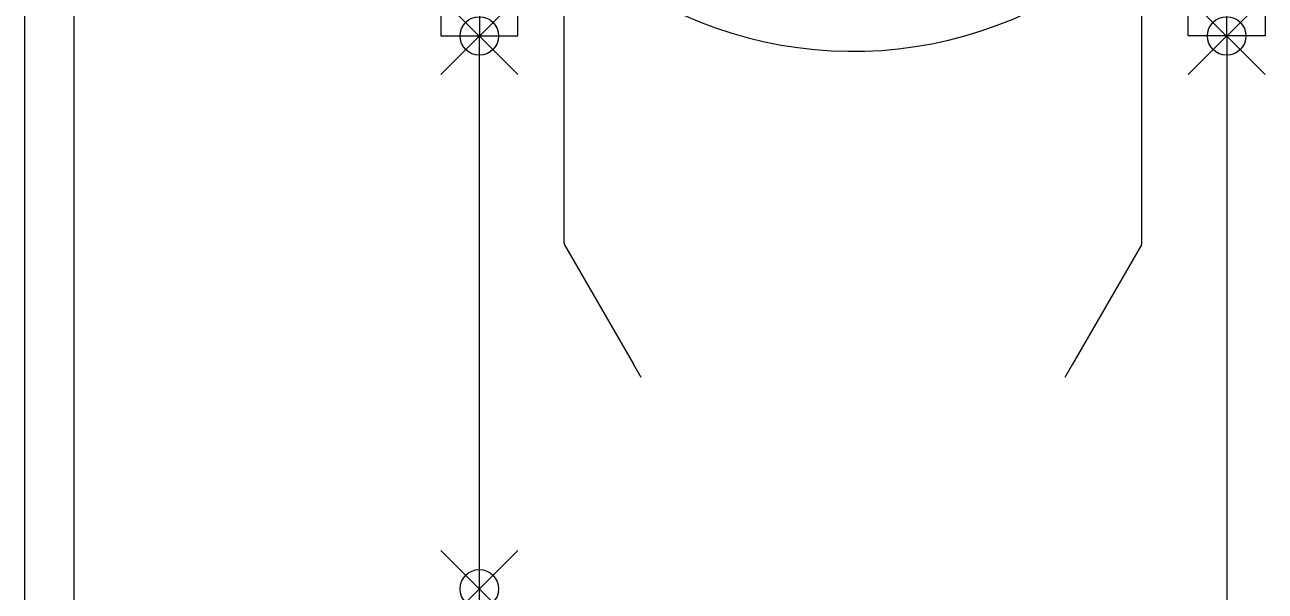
# Model space of a CAD drawing. Extents: x -3873 to 164127, y 7129 to 96529.
# Drawn here: x 46854 to 47659, y 61509 to 61877 of the extents above; entities that cross this region are included whole.
import ezdxf
from ezdxf.enums import TextEntityAlignment as Align

# ---------------------------------------------------------------- set-up
doc = ezdxf.new("R2010")
doc.units = 0
doc.header["$PDMODE"] = 35
doc.header["$PDSIZE"] = 25
doc.layers.get('0').update_dxf_attribs({"linetype": 'CONTINUOUS'})
doc.layers.add('LAYOUT Kromeka', color=1, linetype='CONTINUOUS', lineweight=5)
doc.layers.add('POSNR', color=4, linetype='CONTINUOUS')
doc.styles.add('015_100', font='arial.ttf', dxfattribs={"height": 150})

# ---------------------------------------------------------------- blocks, each defined once
blk = doc.blocks.new('*U61')
at = {"color": 5, "ltscale": 20}
blk.add_point((-8000, -25), dxfattribs=at)
at = {"layer": 'POSNR', "color": 4, "linetype": 'Continuous', "style": '015_100', "flags": 8}
blk.add_attdef('X01.XX', text='', height=100, dxfattribs=at).set_placement((-6975.52, 182.93), align=Align.MIDDLE)
blk = doc.blocks.new('*U138')
at = {"ltscale": 10}
for p, q in [((242.5, 267.5), (500, 267.5)), ((500, 267.5), (500, 217.5)), ((455, 242.5), (455, -242.5)), ((500, 217.5), (455, 217.5)), ((634.29, 187.5), (455, 187.5)), ((635.62, 187.14), (712.95, 142.5)), ((712.95, 142.5), (721.61, 137.5)), ((478.65, 125.66), (478.18, 126.54)), ((479.18, 124.65), (478.65, 125.66)), ((25, 0), (-25, 0)), ((478.18, -126.54), (478.65, -125.66)), ((478.65, -125.66), (479.19, -124.63)), ((635.62, -187.15), (712.95, -142.5)), ((721.61, -137.5), (712.95, -142.5)), ((634.29, -187.5), (455, -187.5)), ((500, -217.5), (455, -217.5)), ((500, -267.5), (500, -217.5)), ((242.5, -267.5), (500, -267.5))]:
    blk.add_line(p, q, dxfattribs=at)
blk.add_lwpolyline([(500, 242.5), (242.5, 242.5, 1), (242.5, -242.5), (500, -242.5)], format="xyb", dxfattribs=at)
for centre, radius, start, end in [((242.5, 0), 267.5, 89.99998, 270.00002), ((634.29, 184.85), 2.65, 60.00063, 90.00097), ((242.5, 0), 267.5, 321.23206, 37.40209), ((242.5, 0), 237, 333.71791, 26.28209), ((634.29, -184.85), 2.65, 269.99903, 299.99859)]:
    blk.add_arc(centre, radius, start, end, dxfattribs=at)
at = {"color": 5, "ltscale": 10}
for p in [(500, 242.5), (0, 0), (500, -242.5)]:
    blk.add_point(p, dxfattribs=at)
at = {"color": 3, "ltscale": 10, "style": '015_100', "flags": 8}
blk.add_attdef('DR', (78.14, -101.67), '', height=200, dxfattribs=at)
blk = doc.blocks.new('*U133')
at = {"ltscale": 20}
for p, q in [((9000, 1000), (10500, 1000)), ((9000, 1000), (10500, 1000)), ((9000, 968), (10468, 968)), ((9000, 968), (10500, 968))]:
    blk.add_line(p, q, dxfattribs=at)

msp = doc.modelspace()

# ---------------------------------------------------------------- linework, layer by layer
at = {"layer": 'LAYOUT Kromeka', "ltscale": 20}
for p, q in [((47149.46, 42069.55), (47149.46, 61869.55)), ((47634.46, 61869.55), (47634.46, 54119.55))]:
    msp.add_line(p, q, dxfattribs=at)

# ---------------------------------------------------------------- block references
for name, p, rotation in [('*U133', (47854.46, 52269.55), 90), ('*U61', (47174.46, 53510.78), 270)]:
    msp.add_blockref(name, p, dxfattribs=dict(at, rotation=rotation))
ref = msp.add_blockref('*U138', (47391.96, 62369.55), dxfattribs=dict(at, rotation=270))
ref.add_attrib('DR', 'Dr', (47290.29, 62291.41), dxfattribs={"layer": '0', "color": 0, "ltscale": 10, "height": 200, "rotation": 270, "style": '015_100'})

doc.saveas('drawing.dxf')
